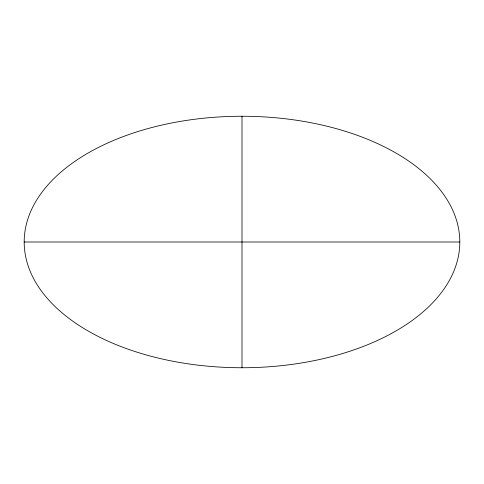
<?xml version="1.0" encoding="UTF-8"?>
<svg xmlns="http://www.w3.org/2000/svg" width="484" height="484" viewBox="0 0 484 484"><rect width="100%" height="100%" fill="white"/><g stroke="black" fill="none" stroke-linecap="round" stroke-linejoin="round"><path stroke-width="0.73" d="M24.2 242L459.8 242A217.8 125.743 0 0 0 133.1 133.1A217.8 125.743 0 0 0 133.1 350.9A217.8 125.743 0 0 0 459.8 242M241.994 116.257L242 367.743"/></g></svg>
